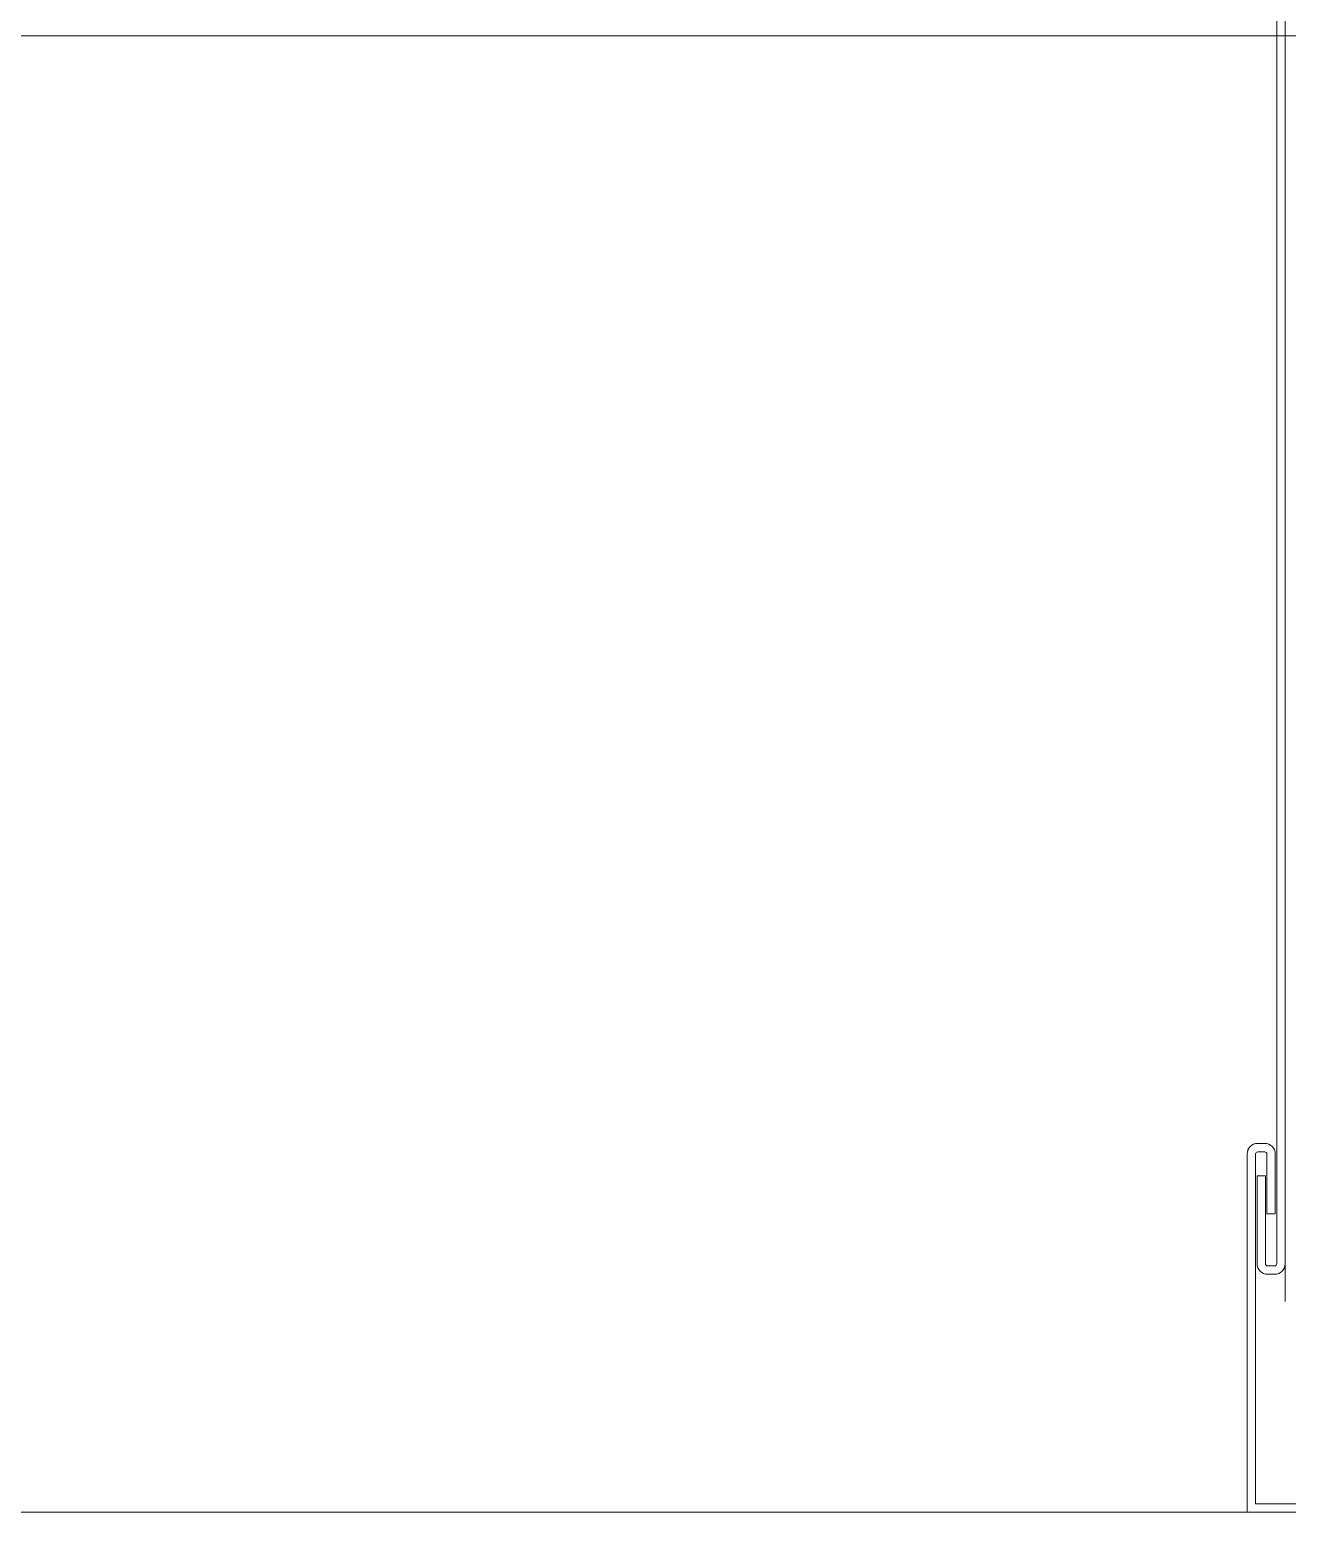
# Model space of a CAD drawing. Header units: centimetres. Extents: x 405464 to 563355, y 50011 to 66875.
# Drawn here: x 518220.38 to 518238.27, y 52318.37 to 52339.46 of the extents above; entities that cross this region are included whole.
import ezdxf
from ezdxf.enums import TextEntityAlignment as Align

# ---------------------------------------------------------------- set-up
doc = ezdxf.new("R2010")
doc.units = ezdxf.units.CM
doc.layers.get('0').update_dxf_attribs({"lineweight": 9})
for name, color, linetype, lineweight in [('0-KRCN-MİMARİ-220526', 8, 'Continuous', 9), ('A_Pencere Doğrama-Ex', 140, 'Continuous', 15), ('G_0.09', 254, 'Continuous', 9), ('M00_Mahal_No$0$MH_Alan', 51, 'Continuous', 9), ('PN_Aluminyum', 150, 'Continuous', 15)]:
    doc.layers.add(name, color=color, linetype=linetype, lineweight=lineweight)
doc.styles.add('M00_Mahal_No$0$Kalin01', font='swissk.ttf')
doc.styles.add('M00_Mahal_No$0$Normal', font='swiss.ttf')
doc.styles.add('MAHAL', font='swissc.ttf')

# ---------------------------------------------------------------- blocks, each defined once
blk = doc.blocks.new('1_etap')
at = {"layer": 'G_0.09', "color": 8}
blk.add_line((1349.429, -1), (390.54, -1), dxfattribs=at)
at = {"layer": 'PN_Aluminyum', "color": 8}
for p, q in [((1349.849, 2.536), (1349.849, 32)), ((1349.969, 31.88), (1349.969, 2.536)), ((1349.969, 20), (1349.969, 2)), ((1349.579, 4.247), (1349.679, 4.247)), ((1349.429, -1), (1349.429, 4.097)), ((1349.549, -0.88), (1349.549, 4.097)), ((1349.579, 4.127), (1349.679, 4.127)), ((1349.709, 4.097), (1349.709, 3.247)), ((1349.829, 4.097), (1349.829, 3.247)), ((1349.569, 2.536), (1349.569, 3.786)), ((1349.689, 3.786), (1349.569, 3.786)), ((1349.689, 3.786), (1349.689, 2.536)), ((1349.709, 3.247), (1349.829, 3.247)), ((1349.719, 2.506), (1349.819, 2.506)), ((1349.819, 2.386), (1349.719, 2.386)), ((1357.429, -1), (1349.429, -1)), ((1357.343, -0.88), (1349.549, -0.88))]:
    blk.add_line(p, q, dxfattribs=at)
for points in [[(1349.689, 3.786), (1349.689, 2.536, 0.414214), (1349.719, 2.506), (1349.819, 2.506, 0.414214), (1349.849, 2.536), (1349.849, 32), (1349.969, 32), (1349.969, 31.88), (1349.969, 31.88), (1349.969, 2.536, -0.414214), (1349.819, 2.386), (1349.719, 2.386, -0.414214), (1349.569, 2.536), (1349.569, 3.786)], [(1357.429, -1), (1349.429, -1), (1349.429, 4.097, -0.414214), (1349.579, 4.247), (1349.679, 4.247, -0.414214), (1349.829, 4.097), (1349.829, 3.247)], [(1357.758, 0.871), (1358.074, 1.82, -0.414214), (1358.112, 1.839), (1358.207, 1.807, -0.414214), (1358.226, 1.769), (1357.343, -0.88), (1349.549, -0.88), (1349.549, 4.097, -0.414214), (1349.579, 4.127), (1349.679, 4.127, -0.414214), (1349.709, 4.097), (1349.709, 3.247)]]:
    blk.add_lwpolyline(points, format="xyb", dxfattribs=at)
for points in [[(1349.969, 20), (1349.969, 2)], [(1349.689, 3.786), (1349.569, 3.786)], [(1349.709, 3.247), (1349.829, 3.247)]]:
    blk.add_lwpolyline(points, dxfattribs=at)
for centre, radius, start, end in [((1349.579, 4.097), 0.15, 90, 180), ((1349.679, 4.097), 0.15, 0, 90), ((1349.579, 4.097), 0.03, 90, 180), ((1349.679, 4.097), 0.03, 0, 90), ((1349.719, 2.536), 0.15, 180, 270), ((1349.719, 2.536), 0.03, 180, 270), ((1349.819, 2.536), 0.03, 270, 360), ((1349.819, 2.536), 0.15, 270, 360)]:
    blk.add_arc(centre, radius, start, end, dxfattribs=at)
at = {"color": 8, "linetype": 'ByBlock', "lineweight": -2}
for tag, height, style, p in [('MAHALNO', 15.68, 'M00_Mahal_No$0$Kalin01', (-1403.518, 5182.999, -22.72)), ('MAHALADI', 25.088, 'M00_Mahal_No$0$Normal', (-1403.518, 5151.639, -22.72)), ('MAHALNO', 9.8, 'M00_Mahal_No$0$Kalin01', (-1049.836, 5038.219)), ('MAHALADI', 15.68, 'M00_Mahal_No$0$Normal', (-1049.836, 5018.619)), ('MAHALNO', 19.6, 'M00_Mahal_No$0$Kalin01', (585.191, 4515.867)), ('MAHALADI', 31.36, 'M00_Mahal_No$0$Normal', (585.191, 4476.667)), ('MAHALNO', 19.6, 'M00_Mahal_No$0$Kalin01', (543.648, 3917.935)), ('MAHALADI', 31.36, 'M00_Mahal_No$0$Normal', (543.648, 3878.735)), ('MAHALNO', 19.6, 'M00_Mahal_No$0$Kalin01', (175.42, 3438.172)), ('MAHALADI', 31.36, 'M00_Mahal_No$0$Normal', (175.42, 3398.972)), ('MAHALNO', 15.68, 'M00_Mahal_No$0$Kalin01', (662.5, 3278.679)), ('MAHALADI', 25.088, 'M00_Mahal_No$0$Normal', (662.5, 3247.319)), ('MAHALNO', 9.8, 'M00_Mahal_No$0$Kalin01', (928.42, 2524.929)), ('MAHALADI', 15.68, 'M00_Mahal_No$0$Normal', (928.42, 2505.329)), ('MAHALNO', 19.6, 'M00_Mahal_No$0$Kalin01', (683.014, 1295.866)), ('MAHALADI', 31.36, 'M00_Mahal_No$0$Normal', (683.014, 1256.666))]:
    blk.add_attdef(tag, text='', height=height, dxfattribs=dict(at, style=style)).set_placement(p, align=Align.MIDDLE_CENTER)
at = {"layer": 'A_Pencere Doğrama-Ex', "color": 8, "style": 'MAHAL'}
for p in [(163.408, 4608.463), (585.696, 4362.453), (584.071, 3781.103), (404.743, 3207.042), (477.619, 2356.773), (647.127, 1093.283), (160.829, 91.106)]:
    blk.add_attdef('KOT', p, '', height=10, dxfattribs=at)
at = {"layer": 'M00_Mahal_No$0$MH_Alan', "color": 8, "style": 'M00_Mahal_No$0$Normal'}
for height, p in [(25.088, (-1403.518, 5114.007, -22.72)), (15.68, (-1049.836, 4995.099)), (31.36, (585.191, 4429.627)), (31.36, (543.648, 3831.695)), (31.36, (175.42, 3351.932)), (25.088, (662.5, 3209.687)), (15.68, (928.42, 2481.809)), (31.36, (683.014, 1209.626))]:
    blk.add_attdef('ALAN', text='', height=height, dxfattribs=at).set_placement(p, align=Align.MIDDLE_CENTER)
blk = doc.blocks.new('A$C9e52caec')
at = {"color": 8}
blk.add_blockref('1_etap', (12530, 57), dxfattribs=at)
at = {"color": 8, "ltscale": 10}
blk.add_lwpolyline([(12564.5, 4737), (13970, 4737), (13970, 77), (12564.5, 77)], close=True, dxfattribs=at)

msp = doc.modelspace()

# ---------------------------------------------------------------- block references
at = {"layer": '0-KRCN-MİMARİ-220526', "rotation": 359.999999999997}
msp.add_blockref('A$C9e52caec', (504358.269, 52262.368, 73.999), dxfattribs=at)

doc.saveas('drawing.dxf')
